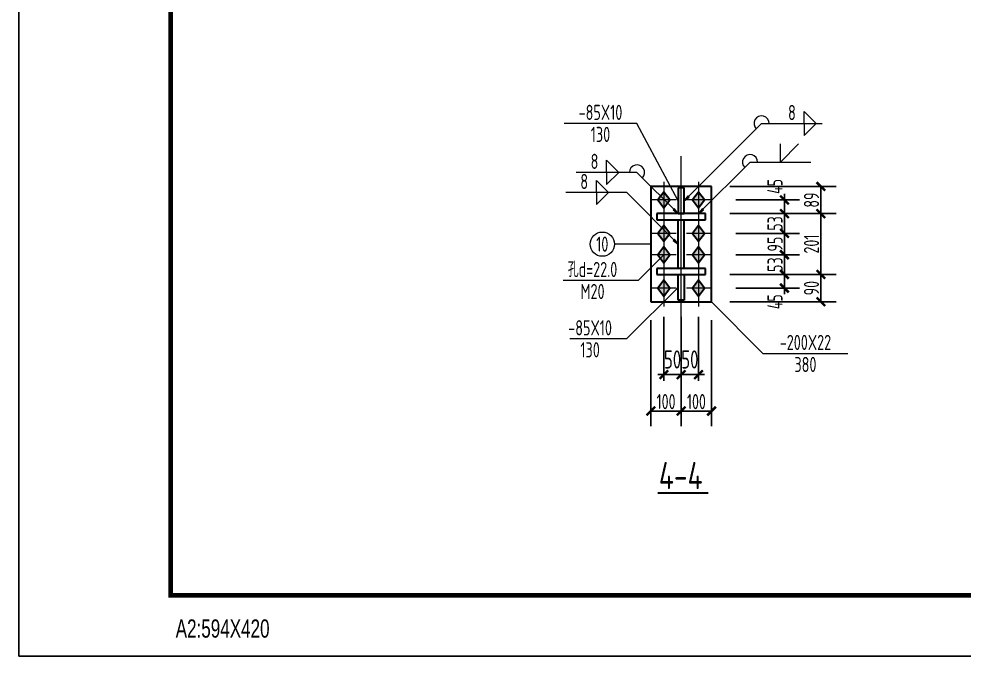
# Model space of a CAD drawing. Extents: x -544850 to 241437, y -10347 to 32059.
# Drawn here: x 99525 to 115092, y -10347 to 153 of the extents above; entities that cross this region are included whole.
import ezdxf
from ezdxf.enums import TextEntityAlignment as Align

# ---------------------------------------------------------------- set-up
doc = ezdxf.new("R2010")
doc.units = 0
doc.header["$LTSCALE"] = 1000
doc.linetypes.add('线型6', pattern=[8.75, 5, -1.25, 1.25, -1.25])
doc.layers.get('0').update_dxf_attribs({"linetype": 'CONTINUOUS'})
doc.layers.get('Defpoints').update_dxf_attribs({"linetype": 'CONTINUOUS'})
for name, color, linetype, lineweight in [('10', 7, 'CONTINUOUS', 35), ('20', 2, 'CONTINUOUS', 35), ('尺寸标注', 9, 'CONTINUOUS', 18), ('焊缝标注', 9, 'CONTINUOUS', 18), ('编号标注', 9, 'CONTINUOUS', 18), ('螺栓孔标注', 9, 'CONTINUOUS', 18), ('钢板标注', 9, 'CONTINUOUS', 18)]:
    doc.layers.add(name, color=color, linetype=linetype, lineweight=lineweight)
doc.layers.add('DIM', color=3, linetype='CONTINUOUS')
doc.layers.add('图框(锁住)', color=7, linetype='CONTINUOUS')
doc.styles.add('PkpmHz', font='Pkpmeng', dxfattribs={"width": 0.7, "bigfont": 'hztxt'})
doc.styles.add('TSSD_Dimension', font='tssdeng.shx', dxfattribs={"width": 0.7, "bigfont": 'hztxt.shx'})
doc.styles.add('天和', font='天和字符.shx', dxfattribs={"width": 0.7, "bigfont": '天和汉字.shx'})
doc.dimstyles.new('Pkpm_1.00', dxfattribs={"dimtxt": 250, "dimasz": 100, "dimexe": 250, "dimexo": 0.0625, "dimgap": 30, "dimtad": 1, "dimdec": 0, "dimrnd": 5, "dimzin": 0, "dimdsep": 46, "dimtxsty": 'PkpmHz', "dimblk1": 'ARCHTICK', "dimblk2": 'ARCHTICK', "dimsah": 1, "dimcen": 0.09, "dimadec": 0, "dimazin": 0, "dimtfac": 1, "dimtdec": 0, "dimtmove": 2, "dimatfit": 1, "dimldrblk": 'ARCHTICK', "dimfxl": 0, "dimtolj": 1, "dimtzin": 0, "dimarcsym": 0})
doc.dimstyles.new('TSSD_50_100', dxfattribs={"dimtxt": 300, "dimasz": 100, "dimexe": 100, "dimexo": 250, "dimgap": 100, "dimtad": 1, "dimdec": 0, "dimlfac": 0.5, "dimzin": 0, "dimdsep": 46, "dimtxsty": 'TSSD_Dimension', "dimblk": 'ARCHTICK', "dimcen": 0, "dimdle": 100, "dimclrt": 7, "dimadec": 0, "dimazin": 0, "dimtfac": 1, "dimtdec": 0, "dimtix": 1, "dimtmove": 2, "dimatfit": 3, "dimldrblk": 'ARCHTICK', "dimfxl": 0, "dimtolj": 1, "dimtzin": 0, "dimarcsym": 0})

# ---------------------------------------------------------------- blocks, each defined once
blk = doc.blocks.new('_ArchTick')
at = {"color": 0, "linetype": 'ByBlock', "const_width": 0.4}
blk.add_lwpolyline([(-0.71, -0.71), (0.71, 0.71)], dxfattribs=at)
blk = doc.blocks.new('*D137')
at = {"layer": 'Defpoints', "color": 0, "linetype": 'Continuous', "transparency": 16777216}
for p in [(110933, -2831), (112133, -2831), (110933, -3056)]:
    blk.add_point(p, dxfattribs=at)
at = {"layer": '尺寸标注', "color": 0, "linetype": 'Continuous', "lineweight": -2, "transparency": 16777216}
for p, q in [((112133, -2831), (112133, -2731)), ((111333, -2831), (112383, -2831)), ((112133, -3056), (112133, -2831)), ((111333, -3056), (112383, -3056)), ((112133, -3056), (112133, -3156))]:
    blk.add_line(p, q, dxfattribs=at)
at = {"layer": '尺寸标注', "color": 0, "linetype": 'Continuous', "lineweight": -2, "transparency": 16777216, "xscale": 100, "yscale": 100, "zscale": 100}
for p, rotation in [((112133, -2831), 270), ((112133, -3056), 90)]:
    blk.add_blockref('_ArchTick', p, dxfattribs=dict(at, rotation=rotation))
at = {"layer": '尺寸标注', "color": 0, "linetype": 'Continuous', "transparency": 16777216, "insert": (111977, -2608), "char_height": 250, "attachment_point": 5, "rotation": 90, "style": 'PkpmHz'}
blk.add_mtext('\\A1;45', dxfattribs=at)
blk = doc.blocks.new('*D138')
at = {"layer": 'Defpoints', "color": 0, "linetype": 'Continuous', "transparency": 16777216}
for p in [(110933, -3056), (112133, -3056), (110933, -3381)]:
    blk.add_point(p, dxfattribs=at)
at = {"layer": '尺寸标注', "color": 0, "linetype": 'Continuous', "lineweight": -2, "transparency": 16777216}
for p, q in [((111333, -3056), (112383, -3056)), ((112133, -3381), (112133, -3056)), ((111333, -3381), (112383, -3381))]:
    blk.add_line(p, q, dxfattribs=at)
at = {"layer": '尺寸标注', "color": 0, "linetype": 'Continuous', "lineweight": -2, "transparency": 16777216, "xscale": 100, "yscale": 100, "zscale": 100}
for p, rotation in [((112133, -3056), 90), ((112133, -3381), 270)]:
    blk.add_blockref('_ArchTick', p, dxfattribs=dict(at, rotation=rotation))
at = {"layer": '尺寸标注', "color": 0, "linetype": 'Continuous', "transparency": 16777216, "insert": (111978, -3219), "char_height": 250, "attachment_point": 5, "rotation": 90, "style": 'PkpmHz'}
blk.add_mtext('\\A1;53', dxfattribs=at)
blk = doc.blocks.new('*D139')
at = {"layer": 'Defpoints', "color": 0, "linetype": 'Continuous', "transparency": 16777216}
for p in [(110933, -4059), (112133, -4059), (110933, -4284)]:
    blk.add_point(p, dxfattribs=at)
at = {"layer": '尺寸标注', "color": 0, "linetype": 'Continuous', "lineweight": -2, "transparency": 16777216}
for p, q in [((112133, -4059), (112133, -3959)), ((111333, -4059), (112383, -4059)), ((112133, -4284), (112133, -4059)), ((111333, -4284), (112383, -4284)), ((112133, -4284), (112133, -4384))]:
    blk.add_line(p, q, dxfattribs=at)
at = {"layer": '尺寸标注', "color": 0, "linetype": 'Continuous', "lineweight": -2, "transparency": 16777216, "xscale": 100, "yscale": 100, "zscale": 100}
for p, rotation in [((112133, -4059), 270), ((112133, -4284), 90)]:
    blk.add_blockref('_ArchTick', p, dxfattribs=dict(at, rotation=rotation))
at = {"layer": '尺寸标注', "color": 0, "linetype": 'Continuous', "transparency": 16777216, "insert": (111977, -4508), "char_height": 250, "attachment_point": 5, "rotation": 90, "style": 'PkpmHz'}
blk.add_mtext('\\A1;45', dxfattribs=at)
blk = doc.blocks.new('*D140')
at = {"layer": 'Defpoints', "color": 0, "linetype": 'Continuous', "transparency": 16777216}
for p in [(110933, -3734), (112133, -3734), (110933, -4059)]:
    blk.add_point(p, dxfattribs=at)
at = {"layer": '尺寸标注', "color": 0, "linetype": 'Continuous', "lineweight": -2, "transparency": 16777216}
for p, q in [((111333, -3734), (112383, -3734)), ((112133, -4059), (112133, -3734)), ((111333, -4059), (112383, -4059))]:
    blk.add_line(p, q, dxfattribs=at)
at = {"layer": '尺寸标注', "color": 0, "linetype": 'Continuous', "lineweight": -2, "transparency": 16777216, "xscale": 100, "yscale": 100, "zscale": 100}
for p, rotation in [((112133, -3734), 90), ((112133, -4059), 270)]:
    blk.add_blockref('_ArchTick', p, dxfattribs=dict(at, rotation=rotation))
at = {"layer": '尺寸标注', "color": 0, "linetype": 'Continuous', "transparency": 16777216, "insert": (111978, -3897), "char_height": 250, "attachment_point": 5, "rotation": 90, "style": 'PkpmHz'}
blk.add_mtext('\\A1;53', dxfattribs=at)
blk = doc.blocks.new('*D141')
at = {"layer": 'Defpoints', "color": 0, "linetype": 'Continuous', "transparency": 16777216}
for p in [(110933, -3381), (112133, -3381), (110933, -3734)]:
    blk.add_point(p, dxfattribs=at)
at = {"layer": '尺寸标注', "color": 0, "linetype": 'Continuous', "lineweight": -2, "transparency": 16777216}
for p, q in [((111333, -3381), (112383, -3381)), ((112133, -3734), (112133, -3381)), ((111333, -3734), (112383, -3734))]:
    blk.add_line(p, q, dxfattribs=at)
at = {"layer": '尺寸标注', "color": 0, "linetype": 'Continuous', "lineweight": -2, "transparency": 16777216, "xscale": 100, "yscale": 100, "zscale": 100}
for p, rotation in [((112133, -3381), 90), ((112133, -3734), 270)]:
    blk.add_blockref('_ArchTick', p, dxfattribs=dict(at, rotation=rotation))
at = {"layer": '尺寸标注', "color": 0, "linetype": 'Continuous', "transparency": 16777216, "insert": (111978, -3558), "char_height": 250, "attachment_point": 5, "rotation": 90, "style": 'PkpmHz'}
blk.add_mtext('\\A1;95', dxfattribs=at)
blk = doc.blocks.new('*D142')
at = {"layer": 'Defpoints', "color": 0, "transparency": 16777216}
for p in [(110148, -4509), (110433, -4509), (110433, -5709)]:
    blk.add_point(p, dxfattribs=at)
at = {"layer": 'DIM', "color": 0, "lineweight": -2, "transparency": 16777216}
for p, q in [((110148, -4759), (110148, -5809)), ((110433, -4759), (110433, -5809)), ((110148, -5709), (110048, -5709)), ((110148, -5709), (110433, -5709)), ((110433, -5709), (110533, -5709))]:
    blk.add_line(p, q, dxfattribs=at)
at = {"layer": 'DIM', "color": 0, "lineweight": -2, "transparency": 16777216, "xscale": 100, "yscale": 100, "zscale": 100}
blk.add_blockref('_ArchTick', (110148, -5709), dxfattribs=at)
at = {"layer": 'DIM', "color": 0, "lineweight": -2, "transparency": 16777216, "xscale": 100, "yscale": 100, "zscale": 100, "rotation": 180}
blk.add_blockref('_ArchTick', (110433, -5709), dxfattribs=at)
at = {"layer": 'DIM', "color": 7, "transparency": 16777216, "insert": (110290, -5459), "char_height": 300, "attachment_point": 5, "style": 'TSSD_Dimension'}
blk.add_mtext('\\A1;50', dxfattribs=at)
blk = doc.blocks.new('*D143')
at = {"layer": 'Defpoints', "color": 0, "transparency": 16777216}
for p in [(110433, -4509), (110718, -4509), (110718, -5709)]:
    blk.add_point(p, dxfattribs=at)
at = {"layer": 'DIM', "color": 0, "lineweight": -2, "transparency": 16777216}
for p, q in [((110433, -4759), (110433, -5809)), ((110718, -4759), (110718, -5809)), ((110433, -5709), (110333, -5709)), ((110433, -5709), (110718, -5709)), ((110718, -5709), (110818, -5709))]:
    blk.add_line(p, q, dxfattribs=at)
at = {"layer": 'DIM', "color": 0, "lineweight": -2, "transparency": 16777216, "xscale": 100, "yscale": 100, "zscale": 100}
blk.add_blockref('_ArchTick', (110433, -5709), dxfattribs=at)
at = {"layer": 'DIM', "color": 0, "lineweight": -2, "transparency": 16777216, "xscale": 100, "yscale": 100, "zscale": 100, "rotation": 180}
blk.add_blockref('_ArchTick', (110718, -5709), dxfattribs=at)
at = {"layer": 'DIM', "color": 7, "transparency": 16777216, "insert": (110575, -5459), "char_height": 300, "attachment_point": 5, "style": 'TSSD_Dimension'}
blk.add_mtext('\\A1;50', dxfattribs=at)
blk = doc.blocks.new('*D144')
at = {"layer": 'Defpoints', "color": 0, "linetype": 'Continuous', "transparency": 16777216}
for p in [(109933, -4509), (110433, -4509), (110433, -6309)]:
    blk.add_point(p, dxfattribs=at)
at = {"layer": '尺寸标注', "color": 0, "linetype": 'Continuous', "lineweight": -2, "transparency": 16777216}
for p, q in [((109933, -4809), (109933, -6559)), ((110433, -4809), (110433, -6559)), ((109933, -6309), (110433, -6309))]:
    blk.add_line(p, q, dxfattribs=at)
at = {"layer": '尺寸标注', "color": 0, "linetype": 'Continuous', "lineweight": -2, "transparency": 16777216, "xscale": 100, "yscale": 100, "zscale": 100, "rotation": 180}
blk.add_blockref('_ArchTick', (109933, -6309), dxfattribs=at)
at = {"layer": '尺寸标注', "color": 0, "linetype": 'Continuous', "lineweight": -2, "transparency": 16777216, "xscale": 100, "yscale": 100, "zscale": 100}
blk.add_blockref('_ArchTick', (110433, -6309), dxfattribs=at)
at = {"layer": '尺寸标注', "color": 0, "linetype": 'Continuous', "transparency": 16777216, "insert": (110183, -6154), "char_height": 250, "attachment_point": 5, "style": 'PkpmHz'}
blk.add_mtext('\\A1;100', dxfattribs=at)
blk = doc.blocks.new('*D145')
at = {"layer": 'Defpoints', "color": 0, "linetype": 'Continuous', "transparency": 16777216}
for p in [(110433, -4509), (110933, -4509), (110933, -6309)]:
    blk.add_point(p, dxfattribs=at)
at = {"layer": '尺寸标注', "color": 0, "linetype": 'Continuous', "lineweight": -2, "transparency": 16777216}
for p, q in [((110433, -4809), (110433, -6559)), ((110933, -4809), (110933, -6559)), ((110433, -6309), (110933, -6309))]:
    blk.add_line(p, q, dxfattribs=at)
at = {"layer": '尺寸标注', "color": 0, "linetype": 'Continuous', "lineweight": -2, "transparency": 16777216, "xscale": 100, "yscale": 100, "zscale": 100, "rotation": 180}
blk.add_blockref('_ArchTick', (110433, -6309), dxfattribs=at)
at = {"layer": '尺寸标注', "color": 0, "linetype": 'Continuous', "lineweight": -2, "transparency": 16777216, "xscale": 100, "yscale": 100, "zscale": 100}
blk.add_blockref('_ArchTick', (110933, -6309), dxfattribs=at)
at = {"layer": '尺寸标注', "color": 0, "linetype": 'Continuous', "transparency": 16777216, "insert": (110683, -6154), "char_height": 250, "attachment_point": 5, "style": 'PkpmHz'}
blk.add_mtext('\\A1;100', dxfattribs=at)
blk = doc.blocks.new('*D146')
at = {"layer": 'Defpoints', "color": 0, "linetype": 'Continuous', "transparency": 16777216}
for p in [(110933, -4059), (112733, -4059), (110933, -4509)]:
    blk.add_point(p, dxfattribs=at)
at = {"layer": '尺寸标注', "color": 0, "linetype": 'Continuous', "lineweight": -2, "transparency": 16777216}
for p, q in [((111233, -4059), (112983, -4059)), ((112733, -4509), (112733, -4059)), ((111233, -4509), (112983, -4509))]:
    blk.add_line(p, q, dxfattribs=at)
at = {"layer": '尺寸标注', "color": 0, "linetype": 'Continuous', "lineweight": -2, "transparency": 16777216, "xscale": 100, "yscale": 100, "zscale": 100}
for p, rotation in [((112733, -4059), 90), ((112733, -4509), 270)]:
    blk.add_blockref('_ArchTick', p, dxfattribs=dict(at, rotation=rotation))
at = {"layer": '尺寸标注', "color": 0, "linetype": 'Continuous', "transparency": 16777216, "insert": (112578, -4284), "char_height": 250, "attachment_point": 5, "rotation": 90, "style": 'PkpmHz'}
blk.add_mtext('\\A1;90', dxfattribs=at)
blk = doc.blocks.new('*D147')
at = {"layer": 'Defpoints', "color": 0, "linetype": 'Continuous', "transparency": 16777216}
for p in [(110933, -3056), (112733, -3056), (110933, -4059)]:
    blk.add_point(p, dxfattribs=at)
at = {"layer": '尺寸标注', "color": 0, "linetype": 'Continuous', "lineweight": -2, "transparency": 16777216}
for p, q in [((111233, -3056), (112983, -3056)), ((112733, -4059), (112733, -3056)), ((111233, -4059), (112983, -4059))]:
    blk.add_line(p, q, dxfattribs=at)
at = {"layer": '尺寸标注', "color": 0, "linetype": 'Continuous', "lineweight": -2, "transparency": 16777216, "xscale": 100, "yscale": 100, "zscale": 100}
for p, rotation in [((112733, -3056), 90), ((112733, -4059), 270)]:
    blk.add_blockref('_ArchTick', p, dxfattribs=dict(at, rotation=rotation))
at = {"layer": '尺寸标注', "color": 0, "linetype": 'Continuous', "transparency": 16777216, "insert": (112578, -3558), "char_height": 250, "attachment_point": 5, "rotation": 90, "style": 'PkpmHz'}
blk.add_mtext('\\A1;201', dxfattribs=at)
blk = doc.blocks.new('*D148')
at = {"layer": 'Defpoints', "color": 0, "linetype": 'Continuous', "transparency": 16777216}
for p in [(110933, -2609), (112733, -2609), (110933, -3056)]:
    blk.add_point(p, dxfattribs=at)
at = {"layer": '尺寸标注', "color": 0, "linetype": 'Continuous', "lineweight": -2, "transparency": 16777216}
for p, q in [((111233, -2609), (112983, -2609)), ((112733, -3056), (112733, -2609)), ((111233, -3056), (112983, -3056))]:
    blk.add_line(p, q, dxfattribs=at)
at = {"layer": '尺寸标注', "color": 0, "linetype": 'Continuous', "lineweight": -2, "transparency": 16777216, "xscale": 100, "yscale": 100, "zscale": 100}
for p, rotation in [((112733, -2609), 90), ((112733, -3056), 270)]:
    blk.add_blockref('_ArchTick', p, dxfattribs=dict(at, rotation=rotation))
at = {"layer": '尺寸标注', "color": 0, "linetype": 'Continuous', "transparency": 16777216, "insert": (112578, -2833), "char_height": 250, "attachment_point": 5, "rotation": 90, "style": 'PkpmHz'}
blk.add_mtext('\\A1;89', dxfattribs=at)
blk = doc.blocks.new('FDTERTER')
at = {"layer": '图框(锁住)', "color": 3, "linetype": 'Continuous'}
for p, q in [((-15, 41988), (-15, -12)), ((-15, -12), (59385, -12))]:
    blk.add_line(p, q, dxfattribs=at)
at = {"layer": '图框(锁住)', "linetype": 'Continuous', "const_width": 80}
blk.add_lwpolyline([(58385, 39888), (58385, 40988), (2485, 40988), (2485, 988), (58385, 988)], close=True, dxfattribs=at)
at = {"layer": '图框(锁住)', "color": 3, "linetype": 'Continuous', "style": '天和', "width": 0.7}
blk.add_text('A2:594X420', height=300, dxfattribs=at).set_placement((2567, 292))

msp = doc.modelspace()

# ---------------------------------------------------------------- hatches: boundary and pattern name
at = {"layer": '10'}
for points in [[(110147.5, -2701.2), (110047.5, -2831.2), (110147.5, -2961.2), (110247.5, -2831.2)], [(110717.5, -2701.2), (110617.5, -2831.2), (110717.5, -2961.2), (110817.5, -2831.2)], [(110147.5, -3251.2), (110047.5, -3381.2), (110147.5, -3511.2), (110247.5, -3381.2)], [(110717.5, -3251.2), (110617.5, -3381.2), (110717.5, -3511.2), (110817.5, -3381.2)], [(110147.5, -3604.3), (110047.5, -3734.3), (110147.5, -3864.3), (110247.5, -3734.3)], [(110717.5, -3604.3), (110617.5, -3734.3), (110717.5, -3864.3), (110817.5, -3734.3)], [(110147.5, -4154.3), (110047.5, -4284.3), (110147.5, -4414.3), (110247.5, -4284.3)], [(110717.5, -4154.3), (110617.5, -4284.3), (110717.5, -4414.3), (110817.5, -4284.3)]]:
    msp.add_hatch(color=1, dxfattribs=at).paths.add_polyline_path(points)
at = {"layer": '焊缝标注'}
for points in [[(110482.5, -2843.7), (110563.9, -2783.6), (110542.7, -2762.4)], [(110382.5, -3056.2), (110322.5, -2974.8), (110301.3, -2996)], [(110717.5, -3056.2), (110798.9, -2996.1), (110777.7, -2974.9)], [(110382.5, -3557.8), (110322.5, -3476.4), (110301.3, -3497.5)]]:
    msp.add_hatch(color=256, dxfattribs=at).paths.add_polyline_path(points)

# ---------------------------------------------------------------- linework, layer by layer
at = {"layer": '10', "linetype": '线型6', "lineweight": 18, "ltscale": 100}
msp.add_line((110432.5, -5009.3), (110432.5, -2109.3), dxfattribs=at)
at = {"layer": '10', "color": 9, "lineweight": 18, "ltscale": 100}
for p, q in [((110147.5, -2531.2), (110147.5, -3131.2)), ((110717.5, -2531.2), (110717.5, -3131.2)), ((110347.5, -2831.2), (109947.5, -2831.2)), ((110917.5, -2831.2), (110517.5, -2831.2)), ((110147.5, -3081.2), (110147.5, -3681.2)), ((110717.5, -3081.2), (110717.5, -3681.2)), ((110347.5, -3381.2), (109947.5, -3381.2)), ((110917.5, -3381.2), (110517.5, -3381.2)), ((110147.5, -3434.3), (110147.5, -4034.3)), ((110717.5, -3434.3), (110717.5, -4034.3)), ((110347.5, -3734.3), (109947.5, -3734.3)), ((110917.5, -3734.3), (110517.5, -3734.3)), ((110147.5, -3984.3), (110147.5, -4584.3)), ((110717.5, -3984.3), (110717.5, -4584.3)), ((110347.5, -4284.3), (109947.5, -4284.3)), ((110917.5, -4284.3), (110517.5, -4284.3))]:
    msp.add_line(p, q, dxfattribs=at)
at = {"layer": '10', "color": 3, "ltscale": 100}
for p, q in [((110832.5, -3056.2), (110032.5, -3056.2)), ((110032.5, -3056.2), (110032.5, -3156.2)), ((110832.5, -3156.2), (110832.5, -3056.2)), ((110032.5, -3156.2), (110832.5, -3156.2)), ((110382.5, -3959.3), (110382.5, -3156.2)), ((110482.5, -3959.3), (110482.5, -3156.2)), ((110832.5, -3959.3), (110032.5, -3959.3)), ((110032.5, -3959.3), (110032.5, -4059.3)), ((110832.5, -4059.3), (110832.5, -3959.3)), ((110032.5, -4059.3), (110832.5, -4059.3))]:
    msp.add_line(p, q, dxfattribs=at)
at = {"layer": '10', "ltscale": 100}
msp.add_line((110047, -7659.3), (110878.6, -7659.3), dxfattribs=at)
at = {"layer": '10', "color": 1, "linetype": 'Continuous'}
for points in [[(110147.5, -2701.2), (110047.5, -2831.2), (110147.5, -2961.2), (110247.5, -2831.2)], [(110717.5, -2701.2), (110617.5, -2831.2), (110717.5, -2961.2), (110817.5, -2831.2)], [(110147.5, -3251.2), (110047.5, -3381.2), (110147.5, -3511.2), (110247.5, -3381.2)], [(110717.5, -3251.2), (110617.5, -3381.2), (110717.5, -3511.2), (110817.5, -3381.2)], [(110147.5, -3604.3), (110047.5, -3734.3), (110147.5, -3864.3), (110247.5, -3734.3)], [(110717.5, -3604.3), (110617.5, -3734.3), (110717.5, -3864.3), (110817.5, -3734.3)], [(110147.5, -4154.3), (110047.5, -4284.3), (110147.5, -4414.3), (110247.5, -4284.3)], [(110717.5, -4154.3), (110617.5, -4284.3), (110717.5, -4414.3), (110817.5, -4284.3)]]:
    msp.add_lwpolyline(points, close=True, dxfattribs=at)
at = {"layer": '20', "ltscale": 100}
for p, q in [((110932.5, -2609.3), (109932.5, -2609.3)), ((109932.5, -2609.3), (109932.5, -4509.3)), ((110482.5, -2631.2), (110382.5, -2631.2)), ((110382.5, -2631.2), (110382.5, -3056.2)), ((110482.5, -3056.2), (110482.5, -2631.2)), ((110932.5, -4509.3), (110932.5, -2609.3)), ((110382.5, -3056.2), (110482.5, -3056.2)), ((110382.5, -4059.3), (110482.5, -4059.3)), ((110382.5, -4484.3), (110382.5, -4059.3)), ((110482.5, -4059.3), (110482.5, -4484.3)), ((109932.5, -4509.3), (110932.5, -4509.3)), ((110482.5, -4484.3), (110382.5, -4484.3))]:
    msp.add_line(p, q, dxfattribs=at)
at = {"layer": '焊缝标注', "ltscale": 100}
for p, q in [((112455.8, -1371.4), (112655.8, -1571.4)), ((112455.8, -1571.4), (112455.8, -1371.4)), ((110482.5, -2843.7), (111755.8, -1571.4)), ((111755.8, -1571.4), (112755.8, -1571.4)), ((112455.8, -1771.4), (112655.8, -1571.4)), ((112455.8, -1571.4), (112455.8, -1771.4)), ((112066.4, -2208), (112066.4, -1908)), ((112066.4, -2208), (112366.4, -1908)), ((109404.5, -2376.5), (109204.5, -2176.5)), ((109204.5, -2376.5), (109204.5, -2176.5)), ((110717.5, -3056.2), (111566.4, -2208)), ((111566.4, -2208), (112566.4, -2208)), ((109704.5, -2376.5), (108704.5, -2376.5)), ((109404.5, -2376.5), (109204.5, -2576.5)), ((109204.5, -2376.5), (109204.5, -2576.5)), ((110382.5, -3056.2), (109704.5, -2376.5)), ((109235, -2708.2), (109035, -2508.2)), ((109035, -2708.2), (109035, -2508.2)), ((109535, -2708.2), (108535, -2708.2)), ((109235, -2708.2), (109035, -2908.2)), ((109035, -2708.2), (109035, -2908.2)), ((110382.5, -3557.8), (109535, -2708.2))]:
    msp.add_line(p, q, dxfattribs=at)
at = {"layer": '焊缝标注', "linetype": 'Continuous'}
for points in [[(110482.5, -2843.7), (110563.9, -2783.6), (110542.7, -2762.4)], [(110382.5, -3056.2), (110322.5, -2974.8), (110301.3, -2996)], [(110717.5, -3056.2), (110798.9, -2996.1), (110777.7, -2974.9)], [(110382.5, -3557.8), (110322.5, -3476.4), (110301.3, -3497.5)]]:
    msp.add_lwpolyline(points, close=True, dxfattribs=at)
at = {"layer": '焊缝标注', "ltscale": 100}
for centre, start, end in [((111755.8, -1571.4), 0, 224.97719), ((111566.4, -2208), 0, 224.97719), ((109704.5, -2376.5), 314.93158, 180)]:
    msp.add_arc(centre, 125, start, end, dxfattribs=at)
at = {"layer": '编号标注', "ltscale": 100}
msp.add_line((109932.5, -3559.3), (109332.5, -3559.3), dxfattribs=at)
at = {"layer": '编号标注', "ltscale": 100, "const_width": 10}
msp.add_lwpolyline([(109937.5, -3559.3, 1), (109927.5, -3559.3, 1)], format="xyb", close=True, dxfattribs=at)
at = {"layer": '编号标注', "ltscale": 100}
msp.add_circle((109132.5, -3559.3), 200, dxfattribs=at)
at = {"layer": '螺栓孔标注', "ltscale": 100}
for p, q in [((110147.5, -3734.3), (109722.4, -4157.8)), ((109722.4, -4157.8), (108485.8, -4157.8))]:
    msp.add_line(p, q, dxfattribs=at)
at = {"layer": '螺栓孔标注', "ltscale": 100, "const_width": 10}
msp.add_lwpolyline([(110152.5, -3734.3, 1), (110142.5, -3734.3, 1)], format="xyb", close=True, dxfattribs=at)
at = {"layer": '钢板标注', "ltscale": 100}
for p, q in [((109703.3, -1569.3), (108503.3, -1569.3)), ((110382.5, -2843.7), (109703.3, -1569.3)), ((110382.5, -4271.8), (109532.3, -5118.7)), ((110932.5, -4509.3), (111778.7, -5360.2)), ((109532.3, -5118.7), (108595.7, -5118.7)), ((111778.7, -5360.2), (113178.7, -5360.2))]:
    msp.add_line(p, q, dxfattribs=at)
at = {"layer": '钢板标注', "ltscale": 100, "const_width": 10}
for points in [[(110387.5, -2843.7, 1), (110377.5, -2843.7, 1)], [(110387.5, -4271.8, 1), (110377.5, -4271.8, 1)], [(110937.5, -4509.3, 1), (110927.5, -4509.3, 1)]]:
    msp.add_lwpolyline(points, format="xyb", close=True, dxfattribs=at)

# ---------------------------------------------------------------- block references
at = {"linetype": 'Continuous'}
msp.add_blockref('FDTERTER', (99540, -10334.8), dxfattribs=at)

# ---------------------------------------------------------------- texts
at = {"layer": '10', "style": 'PkpmHz', "width": 0.77}
msp.add_text('4-4', height=450, dxfattribs=at).set_placement((110425, -7371.9), align=Align.MIDDLE_CENTER)
at = {"layer": '焊缝标注', "style": 'PkpmHz', "width": 0.71}
for p in [(112255.8, -1514.8), (109004.5, -2319.9), (108835, -2651.6)]:
    msp.add_text('8', height=250, dxfattribs=at).set_placement(p, align=Align.CENTER)
at = {"layer": '编号标注', "style": 'PkpmHz', "width": 0.71}
msp.add_text('10', height=250, dxfattribs=at).set_placement((109132.5, -3559.3), align=Align.MIDDLE_CENTER)
at = {"layer": '螺栓孔标注', "style": 'PkpmHz', "width": 0.71}
msp.add_text('孔d=22.0', height=250, dxfattribs=at).set_placement((108972.4, -4101.2), align=Align.CENTER)
msp.add_text('M20', height=250, dxfattribs=at).set_placement((108972.4, -4214.4), align=Align.TOP_CENTER)
at = {"layer": '钢板标注', "style": 'PkpmHz', "width": 0.71}
for s, p in [('-85X10', (109103.3, -1512.7)), ('-85X10', (108932.3, -5062.1)), ('-200X22', (112478.7, -5303.6))]:
    msp.add_text(s, height=250, dxfattribs=at).set_placement(p, align=Align.CENTER)
for s, p in [('130', (109103.3, -1626)), ('130', (108932.3, -5175.3)), ('380', (112478.7, -5416.9))]:
    msp.add_text(s, height=250, dxfattribs=at).set_placement(p, align=Align.TOP_CENTER)

# ---------------------------------------------------------------- dimensions: what is measured, and where the dimension line sits
at = {"layer": 'DIM'}
for base, p1, p2, picture, middle in [((110432.5, -5709.3), (110147.5, -4509.3), (110432.5, -4509.3), '*D142', (110290, -5459.3)), ((110717.5, -5709.3), (110432.5, -4509.3), (110717.5, -4509.3), '*D143', (110575, -5459.3))]:
    dim = msp.add_linear_dim(base=base, p1=p1, p2=p2, text='50', dimstyle='TSSD_50_100', dxfattribs=at)
    dim.commit()
    dim.dimension.update_dxf_attribs({"geometry": picture, "text_midpoint": middle})
at = {"layer": '尺寸标注', "linetype": 'Continuous'}
for base, p1, p2, picture, middle in [((112132.5, -2831.2), (110932.5, -3056.2), (110932.5, -2831.2), '*D137', (111977.3, -2607.5)), ((112132.5, -4059.3), (110932.5, -4284.3), (110932.5, -4059.3), '*D139', (111977.3, -4508))]:
    dim = msp.add_linear_dim(base=base, p1=p1, p2=p2, angle=90, text='45', dimstyle='Pkpm_1.00', override={"dimexo": 400, "dimtih": 0, "dimtoh": 0}, dxfattribs=at)
    dim.commit()
    dim.dimension.update_dxf_attribs({"geometry": picture, "text_midpoint": middle, "dimtype": 160})
for base, p1, p2, text, override, picture, middle in [((112732.5, -2609.3), (110932.5, -3056.2), (110932.5, -2609.3), '89', {"dimexo": 300, "dimtih": 0, "dimtoh": 0}, '*D148', (112577.5, -2832.8)), ((112132.5, -3056.2), (110932.5, -3381.2), (110932.5, -3056.2), '53', {"dimexo": 400, "dimtih": 0, "dimtoh": 0}, '*D138', (111977.5, -3218.7)), ((112732.5, -3056.2), (110932.5, -4059.3), (110932.5, -3056.2), '201', {"dimexo": 300, "dimtih": 0, "dimtoh": 0}, '*D147', (112577.5, -3557.8)), ((112132.5, -3381.2), (110932.5, -3734.3), (110932.5, -3381.2), '95', {"dimexo": 400, "dimtih": 0, "dimtoh": 0}, '*D141', (111977.5, -3557.8)), ((112132.5, -3734.3), (110932.5, -4059.3), (110932.5, -3734.3), '53', {"dimexo": 400, "dimtih": 0, "dimtoh": 0}, '*D140', (111977.5, -3896.8)), ((112732.5, -4059.3), (110932.5, -4509.3), (110932.5, -4059.3), '90', {"dimexo": 300, "dimtih": 0, "dimtoh": 0}, '*D146', (112577.5, -4284.3))]:
    dim = msp.add_linear_dim(base=base, p1=p1, p2=p2, angle=90, text=text, dimstyle='Pkpm_1.00', override=override, dxfattribs=at)
    dim.commit()
    dim.dimension.update_dxf_attribs({"geometry": picture, "text_midpoint": middle})
for base, p1, p2, picture, middle in [((110432.5, -6309.3), (109932.5, -4509.3), (110432.5, -4509.3), '*D144', (110182.5, -6154.3)), ((110932.5, -6309.3), (110432.5, -4509.3), (110932.5, -4509.3), '*D145', (110682.5, -6154.3))]:
    dim = msp.add_linear_dim(base=base, p1=p1, p2=p2, text='100', dimstyle='Pkpm_1.00', override={"dimexo": 300, "dimtih": 0, "dimtoh": 0}, dxfattribs=at)
    dim.commit()
    dim.dimension.update_dxf_attribs({"geometry": picture, "text_midpoint": middle})

doc.saveas('drawing.dxf')
